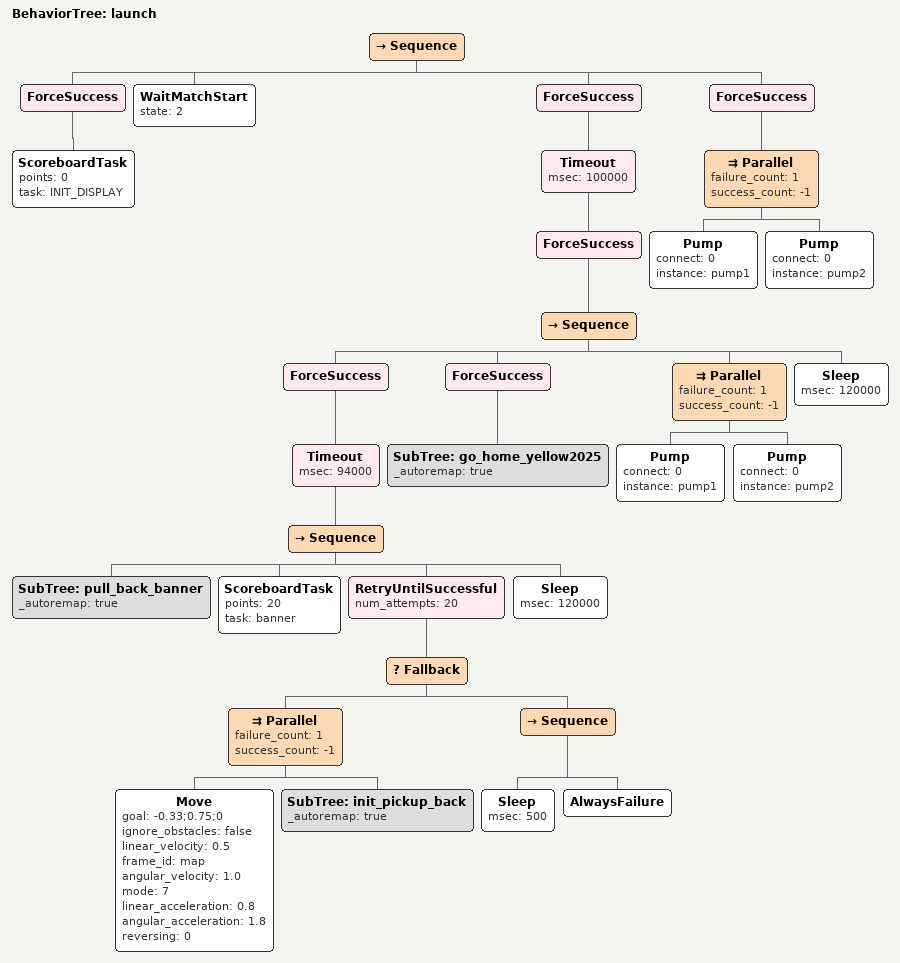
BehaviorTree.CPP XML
<?xml version="1.0" encoding="UTF-8"?>
<root BTCPP_format="4">
  <BehaviorTree ID="launch">
    <Sequence>
      <ForceSuccess>
        <ScoreboardTask points="0"
                        task="INIT_DISPLAY"/>
      </ForceSuccess>
      <WaitMatchStart state="2"/>
      <ForceSuccess>
        <Timeout msec="100000">
          <ForceSuccess>
            <Sequence>
              <ForceSuccess>
                <Timeout msec="94000">
                  <Sequence>
                    <SubTree ID="pull_back_banner"
                             _autoremap="true"/>
                    <ScoreboardTask points="20"
                                    task="banner"/>
                    <RetryUntilSuccessful num_attempts="20">
                      <Fallback>
                        <Parallel failure_count="1"
                                  success_count="-1">
                          <Move goal="-0.33;0.75;0"
                                ignore_obstacles="false"
                                linear_velocity="0.5"
                                frame_id="map"
                                angular_velocity="1.0"
                                mode="7"
                                linear_acceleration="0.8"
                                angular_acceleration="1.8"
                                reversing="0"/>
                          <SubTree ID="init_pickup_back"
                                   _autoremap="true"/>
                        </Parallel>
                        <Sequence>
                          <Sleep msec="500"/>
                          <AlwaysFailure/>
                        </Sequence>
                      </Fallback>
                    </RetryUntilSuccessful>
                    <Sleep msec="120000"/>
                  </Sequence>
                </Timeout>
              </ForceSuccess>
              <ForceSuccess>
                <SubTree ID="go_home_yellow2025"
                         _autoremap="true"/>
              </ForceSuccess>
              <Parallel failure_count="1"
                        success_count="-1">
                <Pump connect="0"
                      instance="pump1"/>
                <Pump connect="0"
                      instance="pump2"/>
              </Parallel>
              <Sleep msec="120000"/>
            </Sequence>
          </ForceSuccess>
        </Timeout>
      </ForceSuccess>
      <ForceSuccess>
        <Parallel failure_count="1"
                  success_count="-1">
          <Pump connect="0"
                instance="pump1"/>
          <Pump connect="0"
                instance="pump2"/>
        </Parallel>
      </ForceSuccess>
    </Sequence>
  </BehaviorTree>

</root>
